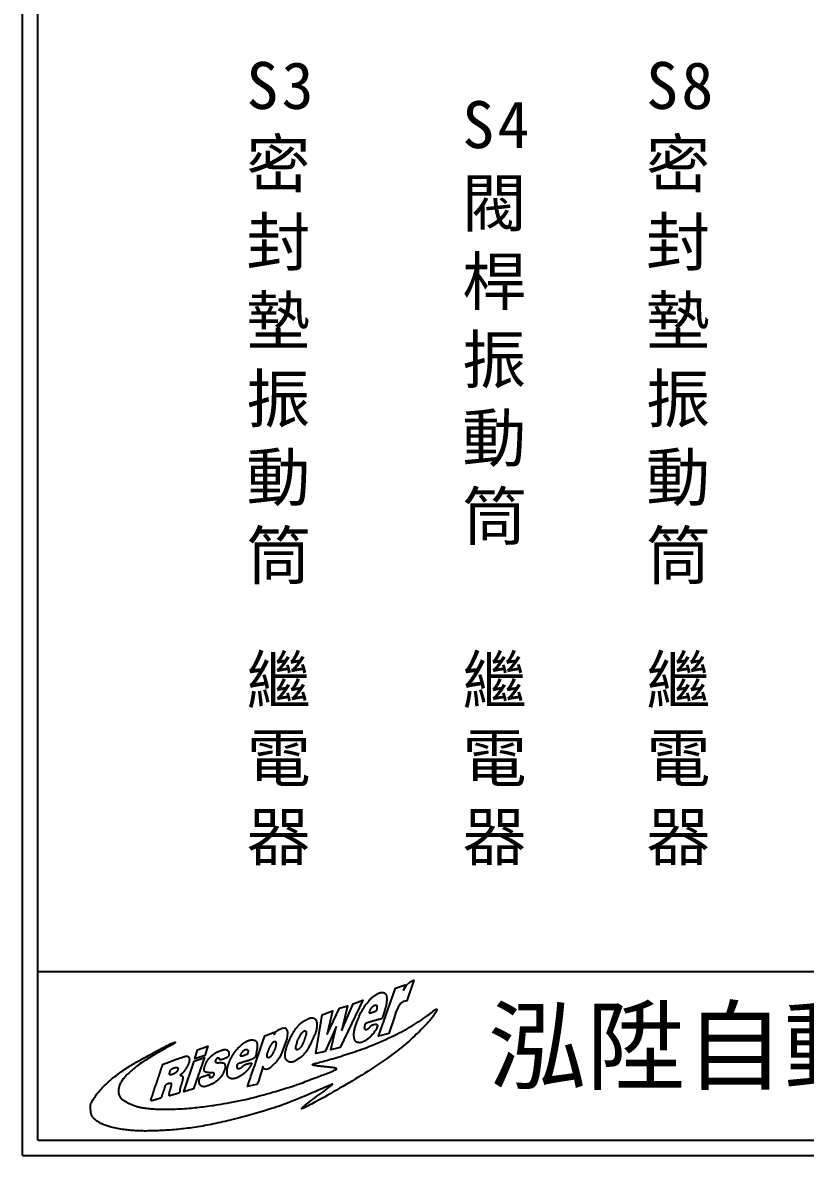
# Model space of a CAD drawing. Extents: x 889 to 1176, y 251 to 455.
# Drawn here: x 889.1 to 954, y 251.2 to 345.2 of the extents above; entities that cross this region are included whole.
import ezdxf

# ---------------------------------------------------------------- set-up
doc = ezdxf.new("R2010")
doc.units = 0
for name, color, linetype in [('圖框層', 7, 'CONTINUOUS'), ('標尺寸層', 3, 'CONTINUOUS'), ('輪廓線層', 7, 'CONTINUOUS')]:
    doc.layers.add(name, color=color, linetype=linetype)
doc.styles.add('CNS', font='romanc.shx', dxfattribs={"bigfont": 'chineset.shx'})
doc.styles.add('STSL', font='kaiu.ttf')

msp = doc.modelspace()

# ---------------------------------------------------------------- linework, layer by layer
at = {"layer": '圖框層', "color": 7}
for p, q in [((889.071, 251.195), (889.071, 455.164)), ((890.321, 252.445), (890.321, 453.914)), ((890.321, 266.445), (1174.821, 266.445)), ((890.321, 252.445), (1174.821, 252.445)), ((889.071, 251.195), (1176.071, 251.195))]:
    msp.add_line(p, q, dxfattribs=at)
at = {"layer": '輪廓線層', "color": 116}
for points in [[(920.229, 263.497), (920.042, 263.064), (919.894, 262.601), (919.46, 261.301), (918.602, 261.074), (920.012, 265.063), (920.801, 265.349), (920.672, 264.896), (920.919, 265.329), (921.215, 265.585), (921.53, 265.723), (920.939, 264.029), (920.81, 263.98), (920.653, 263.95), (920.446, 263.812)], [(919.02, 262.928), (919.005, 262.88), (918.99, 262.835), (918.976, 262.792), (918.963, 262.753), (918.951, 262.717), (918.938, 262.684), (918.926, 262.654), (918.915, 262.627), (918.903, 262.603), (918.891, 262.583), (918.878, 262.565), (918.864, 262.549), (918.849, 262.536), (918.832, 262.524), (918.813, 262.514), (918.791, 262.505), (918.766, 262.497), (918.737, 262.489), (918.706, 262.481), (918.67, 262.473), (918.631, 262.465), (918.587, 262.455), (918.539, 262.444), (918.486, 262.431), (918.428, 262.415), (918.366, 262.398), (918.302, 262.38), (918.236, 262.361), (918.169, 262.341), (918.103, 262.321), (918.039, 262.302), (917.978, 262.283), (917.92, 262.266), (917.867, 262.25), (917.817, 262.235), (917.772, 262.222), (917.73, 262.209), (917.693, 262.197), (917.659, 262.186), (917.63, 262.176), (917.604, 262.166), (917.581, 262.156), (917.562, 262.147), (917.545, 262.136), (917.531, 262.125), (917.518, 262.113), (917.506, 262.098), (917.495, 262.082), (917.485, 262.063), (917.475, 262.042), (917.466, 262.019), (917.457, 261.995), (917.449, 261.971), (917.442, 261.946), (917.436, 261.921), (917.431, 261.896), (917.427, 261.873), (917.424, 261.85), (917.422, 261.829), (917.422, 261.808), (917.422, 261.789), (917.424, 261.771), (917.426, 261.753), (917.43, 261.737), (917.435, 261.722), (917.441, 261.708), (917.448, 261.695), (917.456, 261.684), (917.466, 261.673), (917.477, 261.664), (917.489, 261.657), (917.502, 261.651), (917.517, 261.647), (917.534, 261.644), (917.551, 261.643), (917.569, 261.643), (917.588, 261.645), (917.607, 261.648), (917.627, 261.652), (917.646, 261.658), (917.666, 261.665), (917.686, 261.674), (917.705, 261.684), (917.725, 261.695), (917.744, 261.707), (917.763, 261.721), (917.783, 261.736), (917.802, 261.752), (917.821, 261.769), (917.84, 261.787), (917.858, 261.805), (917.876, 261.824), (917.893, 261.844), (917.909, 261.863), (917.924, 261.882), (917.937, 261.9), (917.95, 261.918), (917.962, 261.935), (917.976, 261.951), (917.993, 261.967), (918.014, 261.983), (918.041, 261.999), (918.076, 262.015), (918.12, 262.032), (918.174, 262.048), (918.234, 262.063), (918.296, 262.073), (918.358, 262.078), (918.415, 262.074), (918.463, 262.06), (918.498, 262.034), (918.517, 261.992), (918.516, 261.934), (918.498, 261.863), (918.465, 261.781), (918.42, 261.691), (918.366, 261.597), (918.305, 261.502), (918.241, 261.408), (918.176, 261.319), (918.112, 261.238), (918.051, 261.165), (917.991, 261.099), (917.935, 261.039), (917.88, 260.986), (917.828, 260.938), (917.779, 260.896), (917.732, 260.858), (917.688, 260.824), (917.647, 260.795), (917.608, 260.768), (917.572, 260.745), (917.537, 260.724), (917.504, 260.705), (917.472, 260.688), (917.442, 260.672), (917.413, 260.657), (917.384, 260.643), (917.357, 260.629), (917.33, 260.617), (917.305, 260.605), (917.279, 260.594), (917.255, 260.584), (917.231, 260.575), (917.207, 260.568), (917.184, 260.561), (917.161, 260.555), (917.137, 260.551), (917.113, 260.547), (917.088, 260.545), (917.062, 260.544), (917.035, 260.544), (917.006, 260.545), (916.977, 260.548), (916.946, 260.551), (916.916, 260.556), (916.886, 260.562), (916.856, 260.569), (916.828, 260.578), (916.802, 260.587), (916.778, 260.599), (916.756, 260.612), (916.736, 260.626), (916.717, 260.642), (916.7, 260.661), (916.684, 260.682), (916.669, 260.705), (916.655, 260.731), (916.641, 260.759), (916.628, 260.79), (916.616, 260.823), (916.604, 260.859), (916.594, 260.896), (916.584, 260.935), (916.576, 260.976), (916.569, 261.017), (916.563, 261.06), (916.559, 261.104), (916.557, 261.149), (916.556, 261.195), (916.556, 261.243), (916.558, 261.292), (916.562, 261.342), (916.568, 261.394), (916.575, 261.448), (916.584, 261.504), (916.595, 261.562), (916.608, 261.623), (916.623, 261.688), (916.641, 261.756), (916.661, 261.828), (916.684, 261.905), (916.709, 261.987), (916.737, 262.074), (916.768, 262.164), (916.801, 262.257), (916.836, 262.352), (916.873, 262.449), (916.913, 262.548), (916.954, 262.646), (916.997, 262.745), (917.042, 262.843), (917.089, 262.94), (917.138, 263.037), (917.189, 263.133), (917.242, 263.227), (917.297, 263.32), (917.354, 263.412), (917.412, 263.502), (917.472, 263.59), (917.532, 263.674), (917.592, 263.756), (917.651, 263.833), (917.708, 263.905), (917.762, 263.972), (917.812, 264.033), (917.859, 264.087), (917.902, 264.136), (917.942, 264.18), (917.98, 264.22), (918.017, 264.256), (918.053, 264.29), (918.09, 264.321), (918.127, 264.352), (918.166, 264.382), (918.206, 264.412), (918.247, 264.442), (918.289, 264.47), (918.33, 264.498), (918.372, 264.524), (918.413, 264.549), (918.454, 264.573), (918.493, 264.594), (918.532, 264.614), (918.569, 264.632), (918.605, 264.649), (918.641, 264.663), (918.675, 264.676), (918.709, 264.686), (918.742, 264.695), (918.774, 264.702), (918.805, 264.708), (918.836, 264.711), (918.866, 264.713), (918.894, 264.714), (918.922, 264.713), (918.949, 264.711), (918.974, 264.707), (918.998, 264.703), (919.021, 264.697), (919.044, 264.69), (919.065, 264.681), (919.085, 264.671), (919.104, 264.66), (919.122, 264.646), (919.14, 264.631), (919.157, 264.614), (919.174, 264.596), (919.189, 264.575), (919.204, 264.553), (919.217, 264.53), (919.23, 264.504), (919.241, 264.478), (919.251, 264.45), (919.259, 264.42), (919.266, 264.389), (919.272, 264.357), (919.277, 264.322), (919.28, 264.287), (919.282, 264.249), (919.284, 264.209), (919.284, 264.168), (919.284, 264.124), (919.282, 264.079), (919.28, 264.032), (919.277, 263.984), (919.273, 263.935), (919.267, 263.885), (919.261, 263.835), (919.254, 263.785), (919.245, 263.735), (919.235, 263.685), (919.225, 263.634), (919.213, 263.583), (919.2, 263.532), (919.186, 263.479), (919.172, 263.426), (919.156, 263.371), (919.14, 263.315), (919.123, 263.258), (919.105, 263.201), (919.088, 263.144), (919.07, 263.088), (919.053, 263.032), (919.036, 262.979)], [(914.183, 259.808), (913.402, 259.637), (913.926, 262.865), (914.793, 263.175), (914.343, 261.251), (915.37, 263.4), (916.033, 263.613), (915.552, 261.593), (916.493, 263.774), (917.306, 264.073), (915.424, 260.15), (914.643, 259.958), (915.092, 261.86)], [(918.35, 263.144), (918.329, 263.133), (918.307, 263.122), (918.283, 263.112), (918.258, 263.102), (918.232, 263.092), (918.206, 263.082), (918.179, 263.072), (918.153, 263.063), (918.127, 263.054), (918.102, 263.044), (918.078, 263.036), (918.054, 263.027), (918.031, 263.019), (918.008, 263.012), (917.985, 263.006), (917.963, 263.001), (917.942, 262.997), (917.921, 262.995), (917.902, 262.994), (917.885, 262.996), (917.87, 263), (917.858, 263.007), (917.849, 263.017), (917.844, 263.03), (917.843, 263.047), (917.845, 263.068), (917.851, 263.091), (917.86, 263.117), (917.871, 263.145), (917.883, 263.174), (917.897, 263.203), (917.912, 263.233), (917.927, 263.263), (917.942, 263.293), (917.958, 263.322), (917.974, 263.351), (917.991, 263.379), (918.009, 263.407), (918.028, 263.434), (918.048, 263.46), (918.069, 263.486), (918.09, 263.51), (918.113, 263.534), (918.135, 263.556), (918.158, 263.576), (918.181, 263.594), (918.203, 263.611), (918.225, 263.625), (918.246, 263.637), (918.266, 263.647), (918.285, 263.654), (918.304, 263.66), (918.322, 263.664), (918.339, 263.666), (918.355, 263.666), (918.371, 263.666), (918.386, 263.664), (918.399, 263.66), (918.412, 263.656), (918.424, 263.651), (918.435, 263.644), (918.444, 263.637), (918.453, 263.629), (918.459, 263.62), (918.465, 263.61), (918.468, 263.599), (918.471, 263.587), (918.473, 263.573), (918.473, 263.558), (918.473, 263.54), (918.473, 263.52), (918.471, 263.497), (918.47, 263.472), (918.468, 263.445), (918.465, 263.416), (918.462, 263.386), (918.459, 263.357), (918.454, 263.328), (918.449, 263.3), (918.443, 263.274), (918.437, 263.252), (918.429, 263.231), (918.42, 263.213), (918.409, 263.197), (918.397, 263.182), (918.383, 263.168), (918.368, 263.156)], [(911.321, 258.923), (911.289, 258.925), (911.259, 258.929), (911.229, 258.936), (911.201, 258.944), (911.174, 258.955), (911.148, 258.966), (911.123, 258.979), (911.099, 258.993), (911.075, 259.008), (911.053, 259.024), (911.031, 259.041), (911.01, 259.059), (910.99, 259.078), (910.971, 259.097), (910.954, 259.118), (910.938, 259.14), (910.924, 259.162), (910.911, 259.186), (910.9, 259.211), (910.889, 259.236), (910.88, 259.263), (910.873, 259.29), (910.866, 259.319), (910.86, 259.348), (910.856, 259.379), (910.852, 259.41), (910.85, 259.442), (910.849, 259.476), (910.848, 259.509), (910.849, 259.544), (910.851, 259.58), (910.854, 259.616), (910.859, 259.652), (910.864, 259.69), (910.871, 259.728), (910.878, 259.767), (910.886, 259.806), (910.895, 259.847), (910.904, 259.887), (910.914, 259.928), (910.924, 259.97), (910.935, 260.012), (910.946, 260.054), (910.957, 260.096), (910.969, 260.137), (910.981, 260.178), (910.994, 260.217), (911.006, 260.255), (911.019, 260.292), (911.033, 260.327), (911.047, 260.363), (911.061, 260.398), (911.076, 260.435), (911.092, 260.473), (911.108, 260.513), (911.126, 260.556), (911.144, 260.602), (911.164, 260.652), (911.185, 260.706), (911.208, 260.763), (911.233, 260.823), (911.261, 260.886), (911.291, 260.953), (911.325, 261.022), (911.361, 261.095), (911.401, 261.171), (911.443, 261.247), (911.487, 261.324), (911.533, 261.402), (911.58, 261.478), (911.628, 261.552), (911.676, 261.623), (911.724, 261.691), (911.773, 261.755), (911.82, 261.816), (911.868, 261.874), (911.915, 261.928), (911.961, 261.978), (912.006, 262.025), (912.05, 262.069), (912.092, 262.11), (912.134, 262.147), (912.175, 262.182), (912.216, 262.214), (912.256, 262.245), (912.296, 262.273), (912.336, 262.299), (912.377, 262.325), (912.419, 262.349), (912.46, 262.372), (912.502, 262.394), (912.542, 262.415), (912.581, 262.434), (912.619, 262.453), (912.654, 262.47), (912.686, 262.486), (912.715, 262.501), (912.742, 262.514), (912.766, 262.526), (912.789, 262.538), (912.811, 262.548), (912.833, 262.558), (912.856, 262.566), (912.879, 262.574), (912.904, 262.582), (912.93, 262.589), (912.956, 262.595), (912.984, 262.6), (913.012, 262.604), (913.04, 262.607), (913.068, 262.609), (913.095, 262.609), (913.122, 262.608), (913.148, 262.606), (913.173, 262.601), (913.197, 262.595), (913.221, 262.587), (913.245, 262.576), (913.268, 262.564), (913.291, 262.548), (913.314, 262.53), (913.337, 262.51), (913.358, 262.486), (913.379, 262.46), (913.398, 262.432), (913.416, 262.4), (913.432, 262.366), (913.446, 262.329), (913.458, 262.289), (913.467, 262.246), (913.474, 262.201), (913.48, 262.153), (913.483, 262.103), (913.484, 262.051), (913.484, 261.997), (913.482, 261.94), (913.479, 261.882), (913.473, 261.822), (913.466, 261.761), (913.458, 261.7), (913.447, 261.639), (913.435, 261.578), (913.42, 261.517), (913.404, 261.458), (913.385, 261.401), (913.364, 261.344), (913.342, 261.289), (913.319, 261.235), (913.295, 261.182), (913.27, 261.129), (913.244, 261.076), (913.219, 261.024), (913.193, 260.971), (913.168, 260.918), (913.143, 260.864), (913.117, 260.809), (913.091, 260.753), (913.065, 260.695), (913.038, 260.635), (913.011, 260.573), (912.982, 260.509), (912.953, 260.442), (912.922, 260.374), (912.889, 260.304), (912.854, 260.233), (912.817, 260.161), (912.777, 260.088), (912.734, 260.015), (912.689, 259.942), (912.64, 259.87), (912.589, 259.798), (912.536, 259.729), (912.481, 259.661), (912.426, 259.597), (912.37, 259.536), (912.314, 259.48), (912.258, 259.428), (912.203, 259.381), (912.149, 259.337), (912.096, 259.298), (912.045, 259.261), (911.996, 259.228), (911.949, 259.196), (911.904, 259.167), (911.862, 259.139), (911.822, 259.113), (911.784, 259.088), (911.748, 259.065), (911.712, 259.044), (911.677, 259.024), (911.642, 259.006), (911.607, 258.989), (911.571, 258.974), (911.535, 258.96), (911.498, 258.949), (911.461, 258.939), (911.425, 258.932), (911.389, 258.926), (911.355, 258.923)], [(910.399, 259.331), (910.132, 258.952), (909.817, 258.64), (909.595, 258.433), (909.47, 258.363), (909.293, 258.314), (909.169, 258.352), (909.045, 258.397), (909.03, 258.521), (909.015, 258.581), (908.962, 258.427), (908.932, 258.236), (908.827, 257.98), (908.714, 257.635), (908.635, 257.323), (908.566, 257.177), (908.521, 257.08), (908.209, 257.012), (907.728, 256.907), (907.837, 257.234), (907.976, 257.621), (908.006, 257.748), (908.146, 258.149), (908.334, 258.645), (908.469, 259.092), (908.725, 259.813), (908.955, 260.485), (909.166, 261.122), (909.933, 261.43), (909.933, 261.231), (910.065, 261.419), (910.355, 261.633), (910.618, 261.749), (910.828, 261.764), (910.937, 261.686), (911.031, 261.577), (911.043, 261.359), (911.031, 261.081), (911.005, 260.859), (910.915, 260.604), (910.813, 260.329), (910.715, 260.093), (910.572, 259.718)], [(912.028, 260.99), (912.049, 261.027), (912.069, 261.065), (912.09, 261.102), (912.11, 261.14), (912.131, 261.178), (912.151, 261.215), (912.172, 261.251), (912.194, 261.285), (912.216, 261.318), (912.238, 261.349), (912.261, 261.378), (912.284, 261.405), (912.307, 261.429), (912.331, 261.451), (912.355, 261.47), (912.378, 261.486), (912.402, 261.499), (912.426, 261.508), (912.449, 261.515), (912.472, 261.519), (912.493, 261.52), (912.513, 261.519), (912.531, 261.516), (912.548, 261.51), (912.562, 261.502), (912.574, 261.492), (912.584, 261.481), (912.593, 261.467), (912.599, 261.452), (912.604, 261.435), (912.607, 261.417), (912.609, 261.397), (912.609, 261.376), (912.608, 261.354), (912.606, 261.33), (912.602, 261.305), (912.598, 261.279), (912.592, 261.252), (912.585, 261.224), (912.577, 261.194), (912.569, 261.164), (912.559, 261.133), (912.549, 261.101), (912.538, 261.068), (912.527, 261.035), (912.516, 261.002), (912.505, 260.968), (912.495, 260.935), (912.484, 260.902), (912.474, 260.87), (912.464, 260.838), (912.454, 260.806), (912.444, 260.774), (912.433, 260.742), (912.422, 260.71), (912.41, 260.678), (912.398, 260.647), (912.385, 260.615), (912.371, 260.583), (912.357, 260.552), (912.343, 260.522), (912.328, 260.491), (912.314, 260.462), (912.299, 260.433), (912.285, 260.404), (912.271, 260.377), (912.257, 260.35), (912.243, 260.324), (912.229, 260.299), (912.216, 260.276), (912.202, 260.253), (912.188, 260.231), (912.175, 260.211), (912.161, 260.191), (912.147, 260.172), (912.133, 260.154), (912.119, 260.137), (912.105, 260.12), (912.09, 260.104), (912.076, 260.088), (912.06, 260.072), (912.045, 260.057), (912.029, 260.042), (912.012, 260.028), (911.996, 260.015), (911.979, 260.003), (911.961, 259.992), (911.944, 259.982), (911.926, 259.974), (911.908, 259.968), (911.891, 259.963), (911.873, 259.96), (911.857, 259.959), (911.841, 259.959), (911.826, 259.962), (911.812, 259.966), (911.8, 259.972), (911.789, 259.98), (911.779, 259.99), (911.77, 260.001), (911.762, 260.014), (911.756, 260.028), (911.75, 260.043), (911.745, 260.059), (911.741, 260.075), (911.738, 260.093), (911.736, 260.112), (911.735, 260.132), (911.736, 260.154), (911.738, 260.178), (911.743, 260.203), (911.749, 260.23), (911.758, 260.259), (911.768, 260.29), (911.779, 260.322), (911.792, 260.355), (911.804, 260.389), (911.816, 260.422), (911.826, 260.455), (911.836, 260.488), (911.843, 260.519), (911.849, 260.549), (911.854, 260.578), (911.859, 260.607), (911.864, 260.636), (911.87, 260.665), (911.877, 260.694), (911.887, 260.723), (911.899, 260.754), (911.913, 260.785), (911.93, 260.817), (911.948, 260.85), (911.967, 260.883), (911.987, 260.918), (912.008, 260.953)], [(906.842, 258.562), (906.843, 258.544), (906.843, 258.527), (906.845, 258.511), (906.847, 258.495), (906.851, 258.481), (906.855, 258.468), (906.861, 258.455), (906.868, 258.444), (906.876, 258.434), (906.887, 258.424), (906.898, 258.416), (906.911, 258.409), (906.925, 258.403), (906.94, 258.399), (906.956, 258.396), (906.974, 258.395), (906.992, 258.396), (907.011, 258.397), (907.031, 258.401), (907.052, 258.406), (907.073, 258.412), (907.094, 258.419), (907.116, 258.427), (907.138, 258.437), (907.16, 258.447), (907.181, 258.459), (907.202, 258.471), (907.223, 258.484), (907.244, 258.498), (907.263, 258.512), (907.282, 258.527), (907.299, 258.543), (907.316, 258.559), (907.331, 258.575), (907.345, 258.591), (907.359, 258.606), (907.371, 258.622), (907.383, 258.636), (907.394, 258.649), (907.404, 258.661), (907.414, 258.672), (907.425, 258.682), (907.437, 258.691), (907.453, 258.699), (907.473, 258.709), (907.499, 258.719), (907.531, 258.73), (907.572, 258.744), (907.621, 258.759), (907.676, 258.776), (907.736, 258.793), (907.798, 258.809), (907.858, 258.823), (907.915, 258.835), (907.966, 258.843), (908.008, 258.846), (908.039, 258.844), (908.06, 258.836), (908.072, 258.824), (908.077, 258.809), (908.076, 258.79), (908.069, 258.768), (908.059, 258.745), (908.046, 258.721), (908.032, 258.695), (908.017, 258.67), (908.001, 258.644), (907.984, 258.618), (907.967, 258.591), (907.949, 258.565), (907.931, 258.538), (907.912, 258.511), (907.894, 258.485), (907.876, 258.458), (907.857, 258.432), (907.838, 258.405), (907.818, 258.378), (907.798, 258.351), (907.776, 258.324), (907.754, 258.296), (907.731, 258.268), (907.707, 258.24), (907.681, 258.211), (907.655, 258.182), (907.627, 258.154), (907.598, 258.125), (907.569, 258.097), (907.538, 258.069), (907.506, 258.041), (907.473, 258.014), (907.439, 257.987), (907.404, 257.96), (907.367, 257.933), (907.33, 257.907), (907.292, 257.88), (907.253, 257.854), (907.213, 257.827), (907.172, 257.801), (907.131, 257.775), (907.09, 257.749), (907.049, 257.725), (907.008, 257.702), (906.969, 257.681), (906.931, 257.662), (906.894, 257.645), (906.858, 257.629), (906.824, 257.616), (906.791, 257.604), (906.759, 257.594), (906.727, 257.585), (906.695, 257.577), (906.664, 257.57), (906.633, 257.564), (906.603, 257.559), (906.572, 257.555), (906.541, 257.552), (906.509, 257.55), (906.478, 257.55), (906.446, 257.552), (906.414, 257.555), (906.382, 257.56), (906.349, 257.567), (906.317, 257.577), (906.286, 257.587), (906.256, 257.6), (906.228, 257.614), (906.202, 257.63), (906.178, 257.647), (906.157, 257.665), (906.139, 257.685), (906.123, 257.706), (906.11, 257.729), (906.098, 257.752), (906.088, 257.777), (906.079, 257.802), (906.071, 257.828), (906.064, 257.855), (906.058, 257.883), (906.052, 257.912), (906.048, 257.942), (906.044, 257.973), (906.04, 258.005), (906.038, 258.039), (906.036, 258.074), (906.035, 258.111), (906.035, 258.15), (906.036, 258.19), (906.038, 258.231), (906.041, 258.273), (906.046, 258.316), (906.051, 258.361), (906.058, 258.406), (906.067, 258.451), (906.077, 258.497), (906.088, 258.543), (906.1, 258.589), (906.113, 258.635), (906.127, 258.68), (906.141, 258.723), (906.155, 258.766), (906.169, 258.807), (906.184, 258.847), (906.199, 258.886), (906.215, 258.926), (906.231, 258.965), (906.249, 259.005), (906.267, 259.045), (906.286, 259.088), (906.307, 259.132), (906.329, 259.177), (906.352, 259.224), (906.376, 259.271), (906.401, 259.319), (906.426, 259.367), (906.453, 259.415), (906.479, 259.462), (906.507, 259.508), (906.535, 259.554), (906.565, 259.6), (906.596, 259.647), (906.631, 259.695), (906.668, 259.746), (906.708, 259.799), (906.753, 259.855), (906.802, 259.914), (906.854, 259.977), (906.91, 260.041), (906.967, 260.106), (907.027, 260.17), (907.087, 260.232), (907.148, 260.292), (907.208, 260.348), (907.266, 260.399), (907.323, 260.445), (907.379, 260.488), (907.433, 260.526), (907.486, 260.56), (907.536, 260.591), (907.585, 260.619), (907.632, 260.644), (907.677, 260.666), (907.72, 260.686), (907.761, 260.703), (907.8, 260.719), (907.838, 260.732), (907.874, 260.743), (907.91, 260.752), (907.944, 260.76), (907.977, 260.766), (908.009, 260.771), (908.04, 260.774), (908.071, 260.776), (908.1, 260.777), (908.129, 260.776), (908.156, 260.775), (908.183, 260.772), (908.21, 260.768), (908.235, 260.763), (908.259, 260.757), (908.283, 260.75), (908.305, 260.743), (908.327, 260.735), (908.347, 260.726), (908.366, 260.717), (908.384, 260.708), (908.4, 260.698), (908.415, 260.687), (908.43, 260.675), (908.443, 260.662), (908.456, 260.647), (908.468, 260.631), (908.479, 260.612), (908.489, 260.592), (908.499, 260.569), (908.509, 260.544), (908.517, 260.518), (908.524, 260.491), (908.53, 260.462), (908.535, 260.433), (908.539, 260.403), (908.542, 260.373), (908.543, 260.342), (908.543, 260.311), (908.541, 260.279), (908.539, 260.245), (908.536, 260.211), (908.533, 260.175), (908.529, 260.138), (908.524, 260.1), (908.519, 260.06), (908.514, 260.019), (908.508, 259.977), (908.502, 259.935), (908.496, 259.893), (908.489, 259.851), (908.482, 259.809), (908.475, 259.769), (908.468, 259.729), (908.46, 259.69), (908.452, 259.652), (908.444, 259.614), (908.436, 259.577), (908.427, 259.541), (908.418, 259.505), (908.409, 259.469), (908.398, 259.435), (908.386, 259.4), (908.37, 259.367), (908.352, 259.335), (908.328, 259.304), (908.3, 259.275), (908.266, 259.247), (908.225, 259.221), (908.179, 259.196), (908.127, 259.173), (908.072, 259.151), (908.014, 259.13), (907.954, 259.109), (907.893, 259.09), (907.832, 259.07), (907.772, 259.051), (907.713, 259.033), (907.655, 259.014), (907.598, 258.996), (907.541, 258.978), (907.486, 258.961), (907.433, 258.945), (907.38, 258.929), (907.328, 258.913), (907.278, 258.898), (907.229, 258.884), (907.183, 258.871), (907.139, 258.857), (907.098, 258.845), (907.06, 258.832), (907.026, 258.82), (906.996, 258.809), (906.969, 258.797), (906.946, 258.786), (906.926, 258.774), (906.908, 258.761), (906.894, 258.747), (906.882, 258.733), (906.871, 258.717), (906.863, 258.7), (906.857, 258.681), (906.851, 258.662), (906.848, 258.642), (906.845, 258.622), (906.843, 258.602), (906.843, 258.582)], [(909.991, 260.649), (910.005, 260.648), (910.018, 260.646), (910.03, 260.643), (910.041, 260.638), (910.051, 260.631), (910.059, 260.623), (910.067, 260.614), (910.073, 260.603), (910.079, 260.592), (910.084, 260.578), (910.088, 260.564), (910.091, 260.549), (910.093, 260.532), (910.095, 260.515), (910.096, 260.497), (910.096, 260.478), (910.096, 260.458), (910.095, 260.437), (910.093, 260.416), (910.091, 260.393), (910.088, 260.37), (910.085, 260.346), (910.081, 260.321), (910.077, 260.295), (910.072, 260.269), (910.066, 260.241), (910.06, 260.213), (910.053, 260.183), (910.045, 260.154), (910.036, 260.123), (910.026, 260.092), (910.015, 260.061), (910.003, 260.029), (909.99, 259.997), (909.976, 259.964), (909.962, 259.932), (909.947, 259.899), (909.931, 259.867), (909.915, 259.835), (909.9, 259.803), (909.884, 259.771), (909.868, 259.74), (909.853, 259.71), (909.837, 259.681), (909.822, 259.653), (909.807, 259.625), (909.793, 259.6), (909.778, 259.575), (909.764, 259.553), (909.75, 259.531), (909.736, 259.512), (909.723, 259.493), (909.709, 259.475), (909.696, 259.458), (909.682, 259.442), (909.669, 259.426), (909.656, 259.41), (909.642, 259.395), (909.629, 259.381), (909.615, 259.367), (909.601, 259.354), (909.587, 259.342), (909.573, 259.331), (909.559, 259.322), (909.545, 259.314), (909.531, 259.307), (909.517, 259.302), (909.503, 259.299), (909.489, 259.296), (909.475, 259.296), (909.461, 259.296), (909.448, 259.298), (909.435, 259.301), (909.422, 259.306), (909.411, 259.312), (909.399, 259.32), (909.389, 259.329), (909.38, 259.34), (909.372, 259.353), (909.365, 259.368), (909.36, 259.385), (909.356, 259.403), (909.353, 259.423), (909.352, 259.444), (909.352, 259.467), (909.353, 259.49), (909.356, 259.514), (909.36, 259.538), (909.365, 259.563), (909.371, 259.588), (909.378, 259.614), (909.385, 259.639), (909.393, 259.665), (909.402, 259.691), (909.411, 259.717), (909.419, 259.743), (909.427, 259.77), (909.436, 259.796), (909.444, 259.823), (909.452, 259.85), (909.461, 259.877), (909.47, 259.905), (909.48, 259.933), (909.491, 259.962), (909.502, 259.991), (909.514, 260.02), (909.526, 260.05), (909.54, 260.081), (909.554, 260.111), (909.569, 260.142), (909.584, 260.172), (909.6, 260.203), (909.616, 260.233), (909.632, 260.263), (909.649, 260.293), (909.666, 260.322), (909.683, 260.351), (909.699, 260.379), (909.716, 260.406), (909.732, 260.432), (909.747, 260.457), (909.762, 260.48), (909.777, 260.502), (909.792, 260.523), (909.807, 260.543), (909.823, 260.561), (909.838, 260.577), (909.855, 260.592), (909.872, 260.605), (909.889, 260.616), (909.907, 260.625), (909.925, 260.633), (909.942, 260.64), (909.959, 260.644), (909.976, 260.647)], [(902.314, 257.784), (902.328, 257.77), (902.339, 257.752), (902.348, 257.732), (902.354, 257.71), (902.357, 257.685), (902.359, 257.659), (902.359, 257.63), (902.357, 257.599), (902.354, 257.567), (902.35, 257.533), (902.345, 257.497), (902.339, 257.46), (902.332, 257.422), (902.323, 257.383), (902.314, 257.343), (902.304, 257.303), (902.293, 257.262), (902.281, 257.221), (902.269, 257.181), (902.256, 257.14), (902.243, 257.101), (902.23, 257.062), (902.218, 257.025), (902.205, 256.989), (902.194, 256.955), (902.182, 256.923), (902.172, 256.892), (902.162, 256.863), (902.153, 256.835), (902.145, 256.807), (902.138, 256.781), (902.132, 256.755), (902.128, 256.73), (902.124, 256.706), (902.122, 256.682), (902.12, 256.658), (902.118, 256.636), (902.117, 256.614), (902.116, 256.593), (902.114, 256.572), (902.113, 256.553), (902.111, 256.534), (902.109, 256.517), (902.108, 256.5), (902.106, 256.485), (902.104, 256.47), (902.102, 256.457), (902.1, 256.445), (902.098, 256.434), (902.097, 256.424), (902.094, 256.415), (902.09, 256.407), (902.085, 256.399), (902.078, 256.391), (902.069, 256.384), (902.056, 256.376), (902.041, 256.368), (902.022, 256.36), (902.001, 256.351), (901.978, 256.342), (901.952, 256.333), (901.924, 256.324), (901.895, 256.315), (901.864, 256.305), (901.832, 256.295), (901.799, 256.285), (901.766, 256.275), (901.731, 256.265), (901.697, 256.255), (901.661, 256.245), (901.626, 256.234), (901.591, 256.224), (901.556, 256.214), (901.521, 256.204), (901.487, 256.194), (901.454, 256.185), (901.423, 256.176), (901.393, 256.168), (901.366, 256.161), (901.341, 256.155), (901.319, 256.15), (901.299, 256.147), (901.283, 256.145), (901.269, 256.145), (901.257, 256.147), (901.248, 256.153), (901.241, 256.161), (901.236, 256.172), (901.233, 256.187), (901.232, 256.205), (901.233, 256.226), (901.235, 256.248), (901.238, 256.273), (901.242, 256.298), (901.246, 256.324), (901.251, 256.351), (901.255, 256.377), (901.259, 256.403), (901.264, 256.428), (901.269, 256.454), (901.274, 256.48), (901.28, 256.506), (901.286, 256.532), (901.294, 256.558), (901.301, 256.585), (901.31, 256.612), (901.319, 256.639), (901.328, 256.666), (901.338, 256.694), (901.347, 256.721), (901.356, 256.749), (901.365, 256.777), (901.373, 256.805), (901.38, 256.833), (901.387, 256.86), (901.393, 256.887), (901.399, 256.913), (901.405, 256.938), (901.41, 256.963), (901.415, 256.985), (901.42, 257.007), (901.424, 257.027), (901.428, 257.045), (901.431, 257.062), (901.434, 257.077), (901.435, 257.091), (901.435, 257.104), (901.434, 257.115), (901.432, 257.124), (901.428, 257.132), (901.423, 257.139), (901.416, 257.145), (901.409, 257.149), (901.401, 257.153), (901.392, 257.156), (901.382, 257.159), (901.372, 257.161), (901.361, 257.163), (901.35, 257.164), (901.338, 257.165), (901.326, 257.165), (901.313, 257.165), (901.299, 257.164), (901.285, 257.163), (901.27, 257.161), (901.255, 257.159), (901.239, 257.156), (901.222, 257.153), (901.205, 257.149), (901.187, 257.145), (901.169, 257.14), (901.15, 257.135), (901.131, 257.13), (901.111, 257.124), (901.091, 257.117), (901.071, 257.109), (901.051, 257.101), (901.031, 257.092), (901.013, 257.082), (900.995, 257.071), (900.977, 257.058), (900.961, 257.045), (900.946, 257.031), (900.933, 257.016), (900.92, 257.001), (900.908, 256.986), (900.898, 256.972), (900.889, 256.957), (900.882, 256.943), (900.875, 256.93), (900.87, 256.917), (900.865, 256.904), (900.861, 256.891), (900.857, 256.878), (900.853, 256.865), (900.85, 256.851), (900.846, 256.837), (900.842, 256.822), (900.838, 256.806), (900.834, 256.79), (900.828, 256.772), (900.823, 256.753), (900.816, 256.732), (900.809, 256.71), (900.802, 256.687), (900.793, 256.662), (900.784, 256.635), (900.774, 256.608), (900.765, 256.581), (900.755, 256.554), (900.745, 256.526), (900.736, 256.5), (900.727, 256.474), (900.718, 256.449), (900.71, 256.424), (900.701, 256.4), (900.693, 256.376), (900.685, 256.353), (900.678, 256.329), (900.67, 256.305), (900.662, 256.281), (900.654, 256.257), (900.646, 256.233), (900.639, 256.209), (900.632, 256.185), (900.625, 256.161), (900.618, 256.139), (900.612, 256.117), (900.607, 256.095), (900.601, 256.075), (900.595, 256.055), (900.589, 256.037), (900.581, 256.019), (900.572, 256.003), (900.561, 255.987), (900.547, 255.972), (900.531, 255.959), (900.511, 255.946), (900.489, 255.934), (900.463, 255.922), (900.434, 255.911), (900.402, 255.899), (900.366, 255.887), (900.327, 255.874), (900.284, 255.861), (900.239, 255.847), (900.191, 255.833), (900.143, 255.818), (900.094, 255.804), (900.046, 255.79), (899.999, 255.777), (899.954, 255.764), (899.911, 255.753), (899.872, 255.743), (899.837, 255.736), (899.805, 255.731), (899.778, 255.729), (899.756, 255.731), (899.738, 255.736), (899.726, 255.747), (899.719, 255.763), (899.718, 255.783), (899.721, 255.807), (899.727, 255.835), (899.736, 255.866), (899.747, 255.899), (899.759, 255.933), (899.773, 255.969), (899.786, 256.005), (899.799, 256.042), (899.811, 256.078), (899.824, 256.115), (899.836, 256.152), (899.848, 256.188), (899.86, 256.223), (899.871, 256.258), (899.882, 256.292), (899.893, 256.325), (899.903, 256.358), (899.913, 256.39), (899.922, 256.421), (899.932, 256.452), (899.941, 256.482), (899.95, 256.512), (899.959, 256.543), (899.968, 256.573), (899.978, 256.604), (899.987, 256.636), (899.998, 256.67), (900.01, 256.706), (900.023, 256.744), (900.037, 256.785), (900.053, 256.828), (900.07, 256.875), (900.088, 256.923), (900.107, 256.973), (900.126, 257.024), (900.145, 257.075), (900.164, 257.126), (900.182, 257.175), (900.2, 257.223), (900.216, 257.27), (900.232, 257.315), (900.246, 257.359), (900.261, 257.402), (900.275, 257.443), (900.288, 257.484), (900.301, 257.523), (900.314, 257.562), (900.326, 257.599), (900.338, 257.635), (900.349, 257.67), (900.36, 257.703), (900.37, 257.735), (900.38, 257.764), (900.388, 257.791), (900.396, 257.816), (900.403, 257.84), (900.409, 257.864), (900.417, 257.888), (900.424, 257.914), (900.433, 257.943), (900.443, 257.976), (900.456, 258.014), (900.47, 258.057), (900.486, 258.106), (900.503, 258.157), (900.521, 258.211), (900.54, 258.266), (900.558, 258.32), (900.576, 258.374), (900.593, 258.424), (900.608, 258.471), (900.622, 258.514), (900.635, 258.554), (900.647, 258.589), (900.659, 258.622), (900.669, 258.65), (900.68, 258.675), (900.69, 258.697), (900.701, 258.716), (900.715, 258.733), (900.736, 258.749), (900.766, 258.767), (900.81, 258.788), (900.87, 258.814), (900.95, 258.845), (901.054, 258.885), (901.181, 258.933), (901.329, 258.987), (901.49, 259.046), (901.659, 259.108), (901.827, 259.169), (901.99, 259.227), (902.141, 259.28), (902.272, 259.326), (902.38, 259.362), (902.466, 259.39), (902.533, 259.41), (902.584, 259.424), (902.622, 259.432), (902.65, 259.436), (902.671, 259.437), (902.688, 259.436), (902.705, 259.434), (902.72, 259.43), (902.736, 259.426), (902.75, 259.421), (902.765, 259.414), (902.779, 259.406), (902.792, 259.396), (902.806, 259.385), (902.819, 259.372), (902.831, 259.357), (902.843, 259.341), (902.855, 259.324), (902.865, 259.305), (902.875, 259.286), (902.883, 259.265), (902.89, 259.244), (902.896, 259.221), (902.9, 259.198), (902.903, 259.174), (902.904, 259.15), (902.905, 259.124), (902.904, 259.097), (902.902, 259.07), (902.899, 259.041), (902.894, 259.011), (902.889, 258.98), (902.883, 258.948), (902.875, 258.916), (902.866, 258.883), (902.856, 258.851), (902.845, 258.818), (902.833, 258.786), (902.82, 258.753), (902.805, 258.721), (902.789, 258.689), (902.772, 258.657), (902.755, 258.625), (902.736, 258.592), (902.716, 258.558), (902.695, 258.523), (902.674, 258.487), (902.651, 258.451), (902.628, 258.414), (902.605, 258.376), (902.581, 258.339), (902.558, 258.302), (902.534, 258.266), (902.51, 258.231), (902.486, 258.198), (902.463, 258.165), (902.44, 258.135), (902.417, 258.105), (902.394, 258.078), (902.372, 258.052), (902.349, 258.028), (902.327, 258.005), (902.305, 257.985), (902.284, 257.966), (902.263, 257.949), (902.243, 257.934), (902.224, 257.92), (902.207, 257.908), (902.191, 257.896), (902.178, 257.886), (902.166, 257.878), (902.156, 257.87), (902.15, 257.863), (902.146, 257.857), (902.145, 257.852), (902.147, 257.847), (902.154, 257.843), (902.164, 257.839), (902.178, 257.835), (902.195, 257.831), (902.215, 257.827), (902.235, 257.821), (902.257, 257.815), (902.278, 257.807), (902.297, 257.797)], [(903.588, 259.958), (904.448, 260.261), (904.194, 259.489), (903.353, 259.196)], [(905.119, 259.157), (905.108, 259.143), (905.099, 259.13), (905.09, 259.116), (905.082, 259.102), (905.075, 259.089), (905.069, 259.075), (905.064, 259.061), (905.06, 259.048), (905.057, 259.034), (905.056, 259.021), (905.055, 259.008), (905.056, 258.995), (905.058, 258.983), (905.061, 258.971), (905.065, 258.959), (905.07, 258.948), (905.076, 258.937), (905.083, 258.927), (905.092, 258.918), (905.104, 258.91), (905.118, 258.903), (905.136, 258.897), (905.157, 258.892), (905.182, 258.888), (905.212, 258.886), (905.246, 258.885), (905.283, 258.885), (905.323, 258.886), (905.363, 258.887), (905.405, 258.888), (905.446, 258.889), (905.487, 258.889), (905.526, 258.889), (905.563, 258.888), (905.598, 258.886), (905.631, 258.884), (905.662, 258.88), (905.69, 258.876), (905.715, 258.871), (905.737, 258.865), (905.757, 258.858), (905.774, 258.85), (905.788, 258.841), (905.8, 258.831), (905.811, 258.82), (905.82, 258.808), (905.827, 258.794), (905.834, 258.779), (905.841, 258.763), (905.847, 258.746), (905.852, 258.728), (905.857, 258.71), (905.861, 258.69), (905.864, 258.671), (905.867, 258.651), (905.869, 258.632), (905.871, 258.612), (905.872, 258.594), (905.873, 258.575), (905.873, 258.557), (905.872, 258.54), (905.872, 258.524), (905.871, 258.509), (905.87, 258.495), (905.87, 258.482), (905.869, 258.47), (905.867, 258.457), (905.865, 258.443), (905.862, 258.428), (905.858, 258.411), (905.853, 258.391), (905.847, 258.367), (905.838, 258.339), (905.828, 258.308), (905.817, 258.273), (905.804, 258.236), (905.789, 258.196), (905.773, 258.155), (905.756, 258.112), (905.737, 258.069), (905.716, 258.025), (905.695, 257.981), (905.672, 257.938), (905.647, 257.894), (905.621, 257.851), (905.593, 257.808), (905.564, 257.765), (905.533, 257.724), (905.5, 257.683), (905.466, 257.643), (905.43, 257.604), (905.394, 257.565), (905.357, 257.528), (905.318, 257.492), (905.28, 257.457), (905.241, 257.423), (905.202, 257.39), (905.162, 257.358), (905.123, 257.327), (905.084, 257.298), (905.044, 257.27), (905.005, 257.243), (904.966, 257.217), (904.927, 257.193), (904.888, 257.17), (904.849, 257.148), (904.811, 257.128), (904.773, 257.109), (904.735, 257.09), (904.698, 257.073), (904.661, 257.056), (904.626, 257.041), (904.591, 257.026), (904.557, 257.011), (904.523, 256.998), (904.49, 256.985), (904.457, 256.973), (904.425, 256.961), (904.394, 256.95), (904.363, 256.94), (904.332, 256.93), (904.301, 256.921), (904.27, 256.913), (904.241, 256.906), (904.211, 256.9), (904.182, 256.896), (904.154, 256.893), (904.126, 256.891), (904.099, 256.892), (904.072, 256.894), (904.047, 256.897), (904.022, 256.902), (903.997, 256.909), (903.974, 256.917), (903.951, 256.926), (903.929, 256.937), (903.907, 256.949), (903.887, 256.962), (903.867, 256.976), (903.849, 256.991), (903.831, 257.006), (903.815, 257.023), (903.8, 257.04), (903.787, 257.057), (903.774, 257.076), (903.763, 257.094), (903.754, 257.113), (903.746, 257.133), (903.739, 257.154), (903.733, 257.175), (903.728, 257.197), (903.724, 257.22), (903.721, 257.244), (903.719, 257.269), (903.719, 257.294), (903.718, 257.319), (903.719, 257.343), (903.72, 257.368), (903.722, 257.392), (903.725, 257.414), (903.727, 257.436), (903.731, 257.457), (903.735, 257.476), (903.739, 257.495), (903.744, 257.512), (903.75, 257.529), (903.756, 257.546), (903.762, 257.561), (903.769, 257.576), (903.777, 257.59), (903.786, 257.604), (903.796, 257.618), (903.808, 257.63), (903.821, 257.643), (903.836, 257.655), (903.852, 257.666), (903.871, 257.677), (903.892, 257.688), (903.914, 257.698), (903.938, 257.707), (903.963, 257.717), (903.989, 257.726), (904.015, 257.735), (904.042, 257.744), (904.069, 257.753), (904.097, 257.761), (904.124, 257.769), (904.151, 257.778), (904.179, 257.786), (904.206, 257.794), (904.233, 257.803), (904.259, 257.811), (904.286, 257.819), (904.312, 257.828), (904.337, 257.836), (904.361, 257.844), (904.385, 257.852), (904.408, 257.859), (904.43, 257.866), (904.451, 257.872), (904.471, 257.877), (904.489, 257.881), (904.505, 257.884), (904.521, 257.886), (904.534, 257.886), (904.545, 257.883), (904.555, 257.879), (904.562, 257.871), (904.567, 257.861), (904.571, 257.849), (904.573, 257.835), (904.573, 257.82), (904.573, 257.804), (904.571, 257.787), (904.57, 257.771), (904.569, 257.756), (904.568, 257.741), (904.567, 257.728), (904.567, 257.716), (904.568, 257.705), (904.569, 257.695), (904.571, 257.686), (904.574, 257.678), (904.578, 257.672), (904.582, 257.666), (904.588, 257.662), (904.594, 257.658), (904.603, 257.656), (904.613, 257.654), (904.624, 257.654), (904.638, 257.654), (904.654, 257.656), (904.672, 257.658), (904.693, 257.661), (904.714, 257.665), (904.736, 257.671), (904.758, 257.677), (904.779, 257.684), (904.8, 257.692), (904.818, 257.701), (904.835, 257.71), (904.85, 257.721), (904.863, 257.732), (904.874, 257.745), (904.885, 257.757), (904.895, 257.771), (904.904, 257.784), (904.913, 257.799), (904.922, 257.813), (904.931, 257.828), (904.939, 257.843), (904.947, 257.858), (904.954, 257.873), (904.961, 257.888), (904.966, 257.903), (904.97, 257.916), (904.972, 257.93), (904.973, 257.943), (904.973, 257.955), (904.971, 257.967), (904.968, 257.978), (904.963, 257.988), (904.957, 257.997), (904.95, 258.006), (904.941, 258.015), (904.931, 258.022), (904.919, 258.029), (904.906, 258.035), (904.89, 258.04), (904.873, 258.044), (904.853, 258.047), (904.832, 258.049), (904.807, 258.05), (904.781, 258.051), (904.753, 258.051), (904.723, 258.05), (904.692, 258.05), (904.659, 258.05), (904.626, 258.05), (904.592, 258.052), (904.558, 258.054), (904.524, 258.056), (904.49, 258.06), (904.457, 258.064), (904.425, 258.069), (904.394, 258.074), (904.364, 258.079), (904.336, 258.085), (904.31, 258.091), (904.286, 258.097), (904.264, 258.103), (904.244, 258.11), (904.226, 258.118), (904.209, 258.126), (904.195, 258.136), (904.183, 258.146), (904.172, 258.158), (904.163, 258.172), (904.156, 258.186), (904.151, 258.202), (904.146, 258.218), (904.143, 258.237), (904.14, 258.256), (904.139, 258.276), (904.138, 258.298), (904.138, 258.321), (904.139, 258.344), (904.14, 258.368), (904.142, 258.392), (904.144, 258.415), (904.148, 258.439), (904.152, 258.462), (904.156, 258.484), (904.162, 258.505), (904.168, 258.526), (904.174, 258.545), (904.18, 258.564), (904.187, 258.582), (904.193, 258.6), (904.2, 258.617), (904.206, 258.634), (904.213, 258.65), (904.219, 258.667), (904.226, 258.684), (904.233, 258.702), (904.241, 258.721), (904.25, 258.742), (904.259, 258.765), (904.269, 258.791), (904.281, 258.818), (904.293, 258.848), (904.307, 258.878), (904.321, 258.909), (904.337, 258.941), (904.353, 258.973), (904.37, 259.005), (904.389, 259.036), (904.408, 259.066), (904.428, 259.097), (904.45, 259.127), (904.472, 259.157), (904.496, 259.188), (904.522, 259.219), (904.549, 259.251), (904.578, 259.284), (904.608, 259.318), (904.64, 259.352), (904.673, 259.386), (904.707, 259.42), (904.742, 259.453), (904.777, 259.486), (904.814, 259.517), (904.85, 259.547), (904.887, 259.575), (904.924, 259.602), (904.961, 259.627), (904.997, 259.65), (905.033, 259.672), (905.068, 259.693), (905.102, 259.712), (905.135, 259.73), (905.167, 259.746), (905.198, 259.761), (905.229, 259.775), (905.259, 259.788), (905.289, 259.801), (905.319, 259.813), (905.349, 259.825), (905.379, 259.838), (905.41, 259.849), (905.44, 259.861), (905.47, 259.873), (905.5, 259.884), (905.53, 259.895), (905.559, 259.905), (905.587, 259.915), (905.614, 259.924), (905.64, 259.933), (905.666, 259.941), (905.69, 259.948), (905.713, 259.955), (905.735, 259.961), (905.756, 259.966), (905.776, 259.971), (905.795, 259.974), (905.813, 259.977), (905.83, 259.979), (905.847, 259.98), (905.862, 259.981), (905.878, 259.98), (905.893, 259.979), (905.908, 259.977), (905.923, 259.975), (905.938, 259.971), (905.953, 259.967), (905.969, 259.962), (905.984, 259.956), (905.999, 259.95), (906.015, 259.943), (906.03, 259.935), (906.045, 259.926), (906.061, 259.916), (906.076, 259.906), (906.09, 259.895), (906.104, 259.884), (906.116, 259.872), (906.128, 259.86), (906.138, 259.847), (906.146, 259.833), (906.154, 259.819), (906.159, 259.805), (906.164, 259.79), (906.168, 259.773), (906.171, 259.756), (906.173, 259.738), (906.175, 259.718), (906.176, 259.697), (906.177, 259.675), (906.178, 259.653), (906.178, 259.629), (906.178, 259.604), (906.177, 259.58), (906.176, 259.554), (906.175, 259.529), (906.173, 259.504), (906.169, 259.479), (906.162, 259.453), (906.151, 259.427), (906.134, 259.401), (906.11, 259.374), (906.077, 259.346), (906.035, 259.317), (905.982, 259.287), (905.92, 259.258), (905.854, 259.228), (905.784, 259.201), (905.715, 259.177), (905.649, 259.156), (905.589, 259.14), (905.538, 259.13), (905.497, 259.126), (905.467, 259.128), (905.445, 259.134), (905.43, 259.144), (905.42, 259.157), (905.414, 259.171), (905.41, 259.186), (905.407, 259.2), (905.402, 259.213), (905.396, 259.225), (905.389, 259.235), (905.381, 259.243), (905.372, 259.251), (905.362, 259.256), (905.351, 259.261), (905.339, 259.264), (905.327, 259.266), (905.313, 259.267), (905.299, 259.267), (905.284, 259.265), (905.269, 259.262), (905.254, 259.258), (905.239, 259.252), (905.224, 259.246), (905.209, 259.237), (905.195, 259.228), (905.181, 259.218), (905.168, 259.207), (905.154, 259.195), (905.142, 259.183), (905.13, 259.17)], [(907.601, 259.542), (907.588, 259.538), (907.575, 259.532), (907.563, 259.526), (907.55, 259.519), (907.538, 259.512), (907.526, 259.506), (907.514, 259.499), (907.503, 259.493), (907.491, 259.488), (907.479, 259.482), (907.467, 259.478), (907.455, 259.473), (907.442, 259.469), (907.427, 259.464), (907.412, 259.46), (907.395, 259.455), (907.377, 259.45), (907.357, 259.444), (907.337, 259.439), (907.316, 259.433), (907.295, 259.429), (907.274, 259.425), (907.254, 259.422), (907.235, 259.42), (907.217, 259.42), (907.201, 259.421), (907.188, 259.425), (907.176, 259.43), (907.167, 259.438), (907.161, 259.449), (907.157, 259.463), (907.157, 259.479), (907.161, 259.499), (907.168, 259.522), (907.177, 259.548), (907.189, 259.575), (907.203, 259.603), (907.218, 259.632), (907.234, 259.661), (907.251, 259.69), (907.268, 259.719), (907.286, 259.746), (907.303, 259.772), (907.322, 259.797), (907.341, 259.821), (907.36, 259.844), (907.38, 259.865), (907.401, 259.884), (907.423, 259.902), (907.446, 259.918), (907.468, 259.933), (907.492, 259.946), (907.515, 259.957), (907.538, 259.966), (907.561, 259.973), (907.583, 259.978), (907.604, 259.982), (907.625, 259.983), (907.645, 259.983), (907.663, 259.981), (907.681, 259.977), (907.697, 259.972), (907.712, 259.965), (907.725, 259.957), (907.737, 259.948), (907.747, 259.937), (907.755, 259.926), (907.763, 259.913), (907.768, 259.899), (907.773, 259.885), (907.776, 259.869), (907.777, 259.852), (907.778, 259.834), (907.777, 259.816), (907.775, 259.797), (907.773, 259.778), (907.769, 259.759), (907.765, 259.739), (907.761, 259.72), (907.756, 259.701), (907.751, 259.682), (907.745, 259.664), (907.739, 259.647), (907.733, 259.631), (907.726, 259.616), (907.718, 259.603), (907.709, 259.591), (907.7, 259.581), (907.689, 259.573), (907.678, 259.567), (907.666, 259.561), (907.653, 259.557), (907.64, 259.554), (907.627, 259.55), (907.614, 259.547)], [(903.295, 259.011), (904.155, 259.314), (903.236, 256.706), (902.434, 256.471)], [(901.67, 257.987), (901.644, 257.974), (901.618, 257.961), (901.592, 257.949), (901.565, 257.937), (901.538, 257.926), (901.512, 257.915), (901.485, 257.906), (901.459, 257.897), (901.433, 257.889), (901.408, 257.882), (901.383, 257.877), (901.361, 257.873), (901.34, 257.871), (901.321, 257.871), (901.304, 257.873), (901.291, 257.877), (901.28, 257.884), (901.272, 257.893), (901.266, 257.904), (901.263, 257.917), (901.261, 257.932), (901.261, 257.948), (901.262, 257.965), (901.264, 257.983), (901.267, 258.001), (901.27, 258.02), (901.274, 258.04), (901.278, 258.06), (901.283, 258.081), (901.289, 258.102), (901.295, 258.124), (901.301, 258.147), (901.308, 258.17), (901.316, 258.193), (901.325, 258.217), (901.336, 258.24), (901.349, 258.263), (901.365, 258.286), (901.383, 258.308), (901.405, 258.33), (901.431, 258.351), (901.46, 258.37), (901.492, 258.389), (901.525, 258.406), (901.559, 258.421), (901.595, 258.435), (901.629, 258.448), (901.664, 258.458), (901.696, 258.467), (901.728, 258.474), (901.757, 258.479), (901.785, 258.482), (901.812, 258.484), (901.836, 258.485), (901.858, 258.484), (901.878, 258.482), (901.897, 258.479), (901.913, 258.475), (901.926, 258.469), (901.938, 258.462), (901.948, 258.454), (901.955, 258.444), (901.96, 258.433), (901.963, 258.419), (901.964, 258.404), (901.962, 258.388), (901.959, 258.37), (901.955, 258.35), (901.949, 258.33), (901.942, 258.309), (901.935, 258.288), (901.927, 258.267), (901.919, 258.246), (901.91, 258.224), (901.901, 258.203), (901.891, 258.183), (901.879, 258.163), (901.867, 258.143), (901.854, 258.124), (901.839, 258.106), (901.822, 258.089), (901.804, 258.073), (901.784, 258.057), (901.763, 258.042), (901.741, 258.028), (901.718, 258.014), (901.694, 258.001)]]:
    msp.add_lwpolyline(points, close=True, dxfattribs=at)
at = {"layer": '輪廓線層', "color": 1}
msp.add_lwpolyline([(913.665, 256.618), (913.397, 256.501), (913.108, 256.377), (912.804, 256.249), (912.492, 256.119), (912.179, 255.99), (911.871, 255.864), (911.574, 255.745), (911.297, 255.635), (911.042, 255.535), (910.806, 255.445), (910.585, 255.363), (910.371, 255.286), (910.159, 255.213), (909.944, 255.142), (909.719, 255.07), (909.48, 254.996), (909.222, 254.918), (908.948, 254.837), (908.663, 254.754), (908.371, 254.67), (908.077, 254.587), (907.785, 254.507), (907.501, 254.429), (907.229, 254.356), (906.973, 254.288), (906.731, 254.226), (906.502, 254.168), (906.285, 254.114), (906.076, 254.063), (905.876, 254.016), (905.681, 253.97), (905.489, 253.927), (905.3, 253.885), (905.113, 253.844), (904.927, 253.804), (904.742, 253.766), (904.559, 253.729), (904.375, 253.694), (904.193, 253.66), (904.01, 253.627), (903.827, 253.596), (903.645, 253.567), (903.464, 253.539), (903.284, 253.512), (903.107, 253.487), (902.933, 253.464), (902.761, 253.441), (902.594, 253.421), (902.431, 253.401), (902.272, 253.383), (902.115, 253.366), (901.958, 253.35), (901.802, 253.335), (901.644, 253.321), (901.483, 253.308), (901.319, 253.296), (901.15, 253.284), (900.978, 253.273), (900.803, 253.262), (900.627, 253.253), (900.451, 253.244), (900.277, 253.237), (900.105, 253.23), (899.938, 253.225), (899.776, 253.221), (899.619, 253.218), (899.468, 253.216), (899.322, 253.215), (899.18, 253.215), (899.044, 253.217), (898.912, 253.22), (898.785, 253.223), (898.663, 253.228), (898.544, 253.234), (898.428, 253.241), (898.313, 253.249), (898.199, 253.258), (898.085, 253.268), (897.969, 253.278), (897.852, 253.29), (897.731, 253.303), (897.607, 253.317), (897.481, 253.332), (897.352, 253.349), (897.22, 253.369), (897.087, 253.39), (896.951, 253.414), (896.814, 253.442), (896.675, 253.472), (896.536, 253.505), (896.398, 253.541), (896.262, 253.579), (896.129, 253.62), (896.001, 253.662), (895.879, 253.707), (895.763, 253.752), (895.655, 253.799), (895.555, 253.847), (895.463, 253.895), (895.378, 253.944), (895.301, 253.992), (895.23, 254.04), (895.167, 254.086), (895.11, 254.132), (895.059, 254.175), (895.014, 254.218), (894.975, 254.258), (894.941, 254.298), (894.91, 254.336), (894.884, 254.372), (894.861, 254.408), (894.841, 254.443), (894.823, 254.476), (894.807, 254.509), (894.794, 254.542), (894.782, 254.574), (894.771, 254.605), (894.762, 254.637), (894.755, 254.668), (894.748, 254.7), (894.742, 254.732), (894.737, 254.764), (894.733, 254.797), (894.729, 254.83), (894.725, 254.864), (894.722, 254.899), (894.718, 254.934), (894.713, 254.971), (894.709, 255.008), (894.704, 255.047), (894.699, 255.085), (894.695, 255.124), (894.692, 255.163), (894.69, 255.202), (894.689, 255.241), (894.691, 255.279), (894.694, 255.316), (894.7, 255.353), (894.708, 255.391), (894.72, 255.431), (894.735, 255.472), (894.753, 255.517), (894.775, 255.565), (894.801, 255.618), (894.831, 255.677), (894.866, 255.74), (894.905, 255.808), (894.948, 255.88), (894.996, 255.956), (895.049, 256.036), (895.106, 256.119), (895.167, 256.204), (895.234, 256.293), (895.305, 256.384), (895.382, 256.478), (895.464, 256.573), (895.552, 256.671), (895.645, 256.771), (895.744, 256.874), (895.85, 256.978), (895.962, 257.084), (896.079, 257.191), (896.202, 257.299), (896.328, 257.407), (896.457, 257.514), (896.589, 257.621), (896.723, 257.727), (896.857, 257.831), (896.991, 257.932), (897.125, 258.031), (897.259, 258.127), (897.391, 258.22), (897.523, 258.31), (897.652, 258.397), (897.78, 258.481), (897.906, 258.562), (898.029, 258.639), (898.15, 258.712), (898.269, 258.783), (898.385, 258.851), (898.499, 258.917), (898.611, 258.981), (898.72, 259.042), (898.827, 259.102), (898.932, 259.161), (899.037, 259.22), (899.146, 259.28), (899.26, 259.343), (899.383, 259.411), (899.518, 259.484), (899.667, 259.565), (899.833, 259.655), (900.016, 259.754), (900.214, 259.859), (900.419, 259.968), (900.626, 260.077), (900.828, 260.182), (901.02, 260.28), (901.195, 260.368), (901.348, 260.441), (901.473, 260.498), (901.572, 260.54), (901.646, 260.566), (901.698, 260.58), (901.728, 260.583), (901.74, 260.576), (901.734, 260.56), (901.713, 260.538), (901.679, 260.51), (901.633, 260.478), (901.575, 260.44), (901.507, 260.399), (901.429, 260.353), (901.343, 260.304), (901.25, 260.251), (901.149, 260.196), (901.043, 260.138), (900.932, 260.077), (900.817, 260.014), (900.697, 259.949), (900.575, 259.881), (900.449, 259.811), (900.322, 259.739), (900.193, 259.665), (900.063, 259.589), (899.933, 259.511), (899.802, 259.432), (899.672, 259.352), (899.543, 259.271), (899.415, 259.189), (899.289, 259.107), (899.165, 259.025), (899.044, 258.944), (898.925, 258.862), (898.808, 258.78), (898.694, 258.698), (898.583, 258.616), (898.474, 258.533), (898.367, 258.448), (898.262, 258.363), (898.16, 258.276), (898.061, 258.189), (897.965, 258.101), (897.873, 258.014), (897.785, 257.928), (897.701, 257.844), (897.623, 257.763), (897.551, 257.684), (897.484, 257.609), (897.423, 257.537), (897.368, 257.468), (897.318, 257.4), (897.272, 257.335), (897.232, 257.271), (897.195, 257.207), (897.163, 257.144), (897.134, 257.08), (897.109, 257.017), (897.087, 256.954), (897.068, 256.892), (897.053, 256.832), (897.04, 256.773), (897.03, 256.717), (897.023, 256.663), (897.018, 256.613), (897.015, 256.566), (897.015, 256.52), (897.017, 256.477), (897.02, 256.435), (897.026, 256.395), (897.033, 256.355), (897.042, 256.315), (897.053, 256.276), (897.065, 256.236), (897.079, 256.197), (897.095, 256.158), (897.112, 256.12), (897.131, 256.083), (897.151, 256.046), (897.174, 256.012), (897.198, 255.978), (897.224, 255.946), (897.253, 255.915), (897.283, 255.885), (897.316, 255.855), (897.351, 255.827), (897.389, 255.798), (897.43, 255.769), (897.473, 255.74), (897.52, 255.711), (897.569, 255.682), (897.621, 255.653), (897.675, 255.623), (897.732, 255.593), (897.792, 255.562), (897.853, 255.532), (897.917, 255.5), (897.984, 255.469), (898.051, 255.438), (898.12, 255.407), (898.191, 255.377), (898.262, 255.348), (898.334, 255.321), (898.406, 255.295), (898.478, 255.272), (898.551, 255.251), (898.625, 255.231), (898.702, 255.212), (898.782, 255.195), (898.865, 255.178), (898.953, 255.163), (899.046, 255.147), (899.145, 255.132), (899.249, 255.117), (899.359, 255.103), (899.473, 255.089), (899.592, 255.076), (899.715, 255.064), (899.842, 255.053), (899.971, 255.043), (900.104, 255.035), (900.241, 255.028), (900.381, 255.022), (900.527, 255.018), (900.678, 255.015), (900.834, 255.014), (900.998, 255.015), (901.169, 255.017), (901.347, 255.021), (901.532, 255.026), (901.721, 255.033), (901.914, 255.042), (902.108, 255.052), (902.301, 255.063), (902.493, 255.075), (902.681, 255.089), (902.864, 255.103), (903.043, 255.119), (903.217, 255.135), (903.389, 255.153), (903.558, 255.171), (903.725, 255.19), (903.89, 255.209), (904.055, 255.229), (904.22, 255.249), (904.387, 255.271), (904.559, 255.294), (904.736, 255.318), (904.921, 255.345), (905.117, 255.375), (905.324, 255.408), (905.546, 255.445), (905.783, 255.485), (906.034, 255.53), (906.297, 255.578), (906.569, 255.63), (906.848, 255.685), (907.131, 255.743), (907.417, 255.805), (907.702, 255.87), (907.986, 255.937), (908.266, 256.006), (908.541, 256.077), (908.811, 256.149), (909.074, 256.22), (909.33, 256.292), (909.578, 256.362), (909.816, 256.431), (910.043, 256.498), (910.259, 256.562), (910.464, 256.623), (910.657, 256.681), (910.838, 256.737), (911.005, 256.788), (911.159, 256.836), (911.3, 256.88), (911.426, 256.921), (911.542, 256.958), (911.651, 256.994), (911.757, 257.03), (911.863, 257.067), (911.973, 257.106), (912.091, 257.149), (912.22, 257.198), (912.363, 257.252), (912.518, 257.311), (912.681, 257.374), (912.85, 257.439), (913.02, 257.504), (913.188, 257.569), (913.351, 257.632), (913.506, 257.692), (913.65, 257.747), (913.784, 257.797), (913.91, 257.845), (914.028, 257.889), (914.142, 257.931), (914.252, 257.972), (914.36, 258.013), (914.467, 258.053), (914.576, 258.093), (914.682, 258.134), (914.784, 258.174), (914.879, 258.213), (914.962, 258.25), (915.032, 258.285), (915.086, 258.317), (915.119, 258.346), (915.131, 258.371), (915.122, 258.392), (915.096, 258.411), (915.055, 258.426), (915.001, 258.44), (914.938, 258.453), (914.867, 258.464), (914.792, 258.474), (914.714, 258.485), (914.634, 258.495), (914.551, 258.505), (914.467, 258.515), (914.382, 258.524), (914.294, 258.534), (914.205, 258.543), (914.114, 258.552), (914.022, 258.562), (913.929, 258.571), (913.837, 258.58), (913.746, 258.589), (913.657, 258.598), (913.572, 258.607), (913.492, 258.617), (913.417, 258.627), (913.348, 258.638), (913.286, 258.649), (913.233, 258.661), (913.189, 258.672), (913.154, 258.685), (913.13, 258.698), (913.117, 258.711), (913.117, 258.725), (913.13, 258.739), (913.155, 258.754), (913.194, 258.771), (913.247, 258.789), (913.312, 258.808), (913.391, 258.831), (913.483, 258.855), (913.588, 258.883), (913.706, 258.914), (913.836, 258.948), (913.977, 258.985), (914.127, 259.026), (914.285, 259.069), (914.45, 259.114), (914.621, 259.163), (914.795, 259.213), (914.972, 259.266), (915.152, 259.321), (915.333, 259.378), (915.516, 259.436), (915.7, 259.495), (915.885, 259.554), (916.07, 259.614), (916.255, 259.674), (916.439, 259.734), (916.625, 259.795), (916.813, 259.857), (917.007, 259.923), (917.207, 259.994), (917.415, 260.07), (917.633, 260.152), (917.864, 260.243), (918.107, 260.342), (918.36, 260.448), (918.619, 260.56), (918.882, 260.676), (919.143, 260.794), (919.4, 260.912), (919.649, 261.028), (919.886, 261.141), (920.109, 261.249), (920.318, 261.353), (920.516, 261.455), (920.703, 261.554), (920.884, 261.651), (921.058, 261.749), (921.228, 261.847), (921.396, 261.947), (921.563, 262.05), (921.729, 262.155), (921.893, 262.261), (922.054, 262.368), (922.212, 262.476), (922.366, 262.583), (922.515, 262.689), (922.658, 262.794), (922.795, 262.896), (922.923, 262.994), (923.041, 263.084), (923.147, 263.165), (923.24, 263.233), (923.318, 263.286), (923.379, 263.322), (923.422, 263.338), (923.446, 263.332), (923.451, 263.306), (923.442, 263.264), (923.419, 263.209), (923.386, 263.144), (923.346, 263.072), (923.3, 262.995), (923.251, 262.918), (923.201, 262.842), (923.151, 262.768), (923.1, 262.695), (923.047, 262.624), (922.994, 262.554), (922.938, 262.484), (922.882, 262.415), (922.823, 262.346), (922.762, 262.277), (922.698, 262.207), (922.63, 262.134), (922.558, 262.058), (922.48, 261.979), (922.397, 261.894), (922.306, 261.803), (922.209, 261.705), (922.102, 261.599), (921.988, 261.486), (921.867, 261.367), (921.738, 261.242), (921.603, 261.113), (921.462, 260.981), (921.316, 260.845), (921.164, 260.709), (921.008, 260.571), (920.846, 260.432), (920.678, 260.291), (920.503, 260.148), (920.32, 260.002), (920.128, 259.852), (919.927, 259.699), (919.715, 259.542), (919.492, 259.38), (919.26, 259.214), (919.019, 259.045), (918.771, 258.874), (918.518, 258.703), (918.261, 258.531), (918.001, 258.36), (917.74, 258.191), (917.478, 258.025), (917.217, 257.861), (916.956, 257.699), (916.694, 257.539), (916.432, 257.381), (916.168, 257.224), (915.904, 257.068), (915.639, 256.912), (915.372, 256.757), (915.106, 256.603), (914.844, 256.452), (914.589, 256.306), (914.342, 256.166), (914.106, 256.034), (913.885, 255.91), (913.68, 255.797), (913.494, 255.695), (913.326, 255.604), (913.173, 255.523), (913.036, 255.451), (912.911, 255.387), (912.798, 255.329), (912.695, 255.276), (912.6, 255.228), (912.512, 255.184), (912.433, 255.145), (912.364, 255.112), (912.307, 255.086), (912.262, 255.069), (912.233, 255.061), (912.219, 255.065), (912.224, 255.082), (912.247, 255.111), (912.289, 255.154), (912.349, 255.209), (912.424, 255.275), (912.516, 255.351), (912.621, 255.437), (912.74, 255.531), (912.872, 255.633), (913.015, 255.742), (913.166, 255.856), (913.325, 255.974), (913.486, 256.093), (913.65, 256.214), (913.812, 256.333), (913.97, 256.449), (914.122, 256.561), (914.265, 256.667), (914.396, 256.765), (914.512, 256.854), (914.611, 256.932), (914.69, 256.997), (914.745, 257.047), (914.774, 257.081), (914.773, 257.096), (914.741, 257.093), (914.678, 257.071), (914.584, 257.031), (914.459, 256.976), (914.304, 256.905), (914.12, 256.821), (913.907, 256.725)], close=True, dxfattribs=at)

# ---------------------------------------------------------------- texts
at = {"layer": '圖框層', "color": 4, "style": 'STSL'}
msp.add_text('泓陞自動化科技有限公司', height=6, dxfattribs=at).set_placement((927.675, 257.271))
at = {"layer": '標尺寸層', "color": 7, "char_height": 3.9, "attachment_point": 5, "style": 'CNS'}
for s, insert, width in [('{\\fDFKai-SB|b0|i0|c136|p65;\\T1.1;\\C0;S3密封墊\\P振動筒}', (910.557, 320.261), 2.84806), ('{\\fDFKai-SB|b0|i0|c136|p65;\\T1.1;\\C0;S8密封墊\\P振動筒}', (943.729, 320.261), 2.84806), ('{\\fDFKai-SB|b0|i0|c136|p65;\\T1.1;\\C0;S4閥桿\\P振動筒}', (928.471, 320.261), 2.84806), ('{\\fDFKai-SB|b0|i0|c136|p65;繼電器}', (910.318, 283.936), 8.6627), ('{\\fDFKai-SB|b0|i0|c136|p65;繼電器}', (928.232, 283.936), 8.6627), ('{\\fDFKai-SB|b0|i0|c136|p65;繼電器}', (943.491, 283.936), 8.6627)]:
    msp.add_mtext(s, dxfattribs=dict(at, insert=insert, width=width))

doc.saveas('drawing.dxf')
